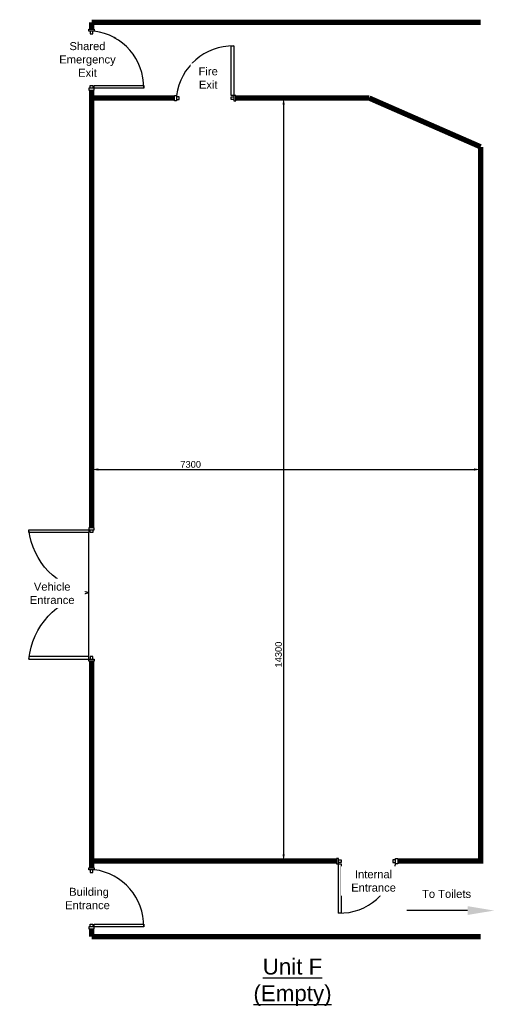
# Model space of a CAD drawing. Header units: millimetres. Extents: x 53866 to 75472, y 37381 to 55928.
# Drawn here: x 53866 to 62769, y 37381 to 55928 of the extents above; entities that cross this region are included whole.
import ezdxf
from ezdxf import colors
from ezdxf.entities.mleader import LeaderData, LeaderLine
from ezdxf.math import Vec2, Vec3

# ---------------------------------------------------------------- set-up
doc = ezdxf.new("R2010")
doc.units = ezdxf.units.MM
doc.layers.add('Dimensions', color=4, linetype='Continuous')
doc.layers.add('Room Text', color=1, linetype='Continuous')
doc.styles.add('Room Text', font='arial.ttf')
doc.styles.get("Standard").update_dxf_attribs({"font": 'arial.ttf'})
doc.dimstyles.new('ISO-25', dxfattribs={"dimtxt": 2.5, "dimasz": 2.5, "dimexe": 1.25, "dimexo": 0.625, "dimtad": 1, "dimtxsty": 'Standard', "dimcen": 2.5, "dimadec": 0, "dimazin": 0, "dimtfac": 1, "dimtmove": 0, "dimatfit": 3, "dimfxl": 1, "dimarcsym": 0})

# ---------------------------------------------------------------- blocks, each defined once
blk = doc.blocks.new('Single Door')
at = {"linetype": 'Continuous', "lineweight": -3}
for points in [[(38233, 49696), (38233, 49734), (38333, 49734), (38333, 49696)], [(38258, 49696), (38258, 49646), (38308, 49646), (38308, 49696)], [(38333, 49696), (38333, 49646), (39260, 49646), (39260, 49696)], [(38233, 48626), (38233, 48588), (38333, 48588), (38333, 48626)], [(38258, 48626), (38258, 48676), (38308, 48676), (38308, 48626)]]:
    blk.add_lwpolyline(points, close=True, dxfattribs=at)
at = {"linetype": 'Continuous', "lineweight": -3, "extrusion": (0, 0, -1)}
blk.add_arc((-38201, 49677), 1059, 178.9338, 262.8773, dxfattribs=at)
blk = doc.blocks.new('*D42')
at = {"layer": 'DEFPOINTS', "color": 0, "transparency": 16777216}
for p in [(62515, 47498), (55215, 47310), (62515, 47310)]:
    blk.add_point(p, dxfattribs=at)
at = {"layer": 'Dimensions', "color": 0, "lineweight": -2, "transparency": 16777216}
for p, q in [((55215, 47341), (55215, 47561)), ((55340, 47498), (62390, 47498)), ((62515, 47341), (62515, 47561))]:
    blk.add_line(p, q, dxfattribs=at)
at = {"layer": 'Dimensions', "color": 0, "transparency": 16777216}
for points in [[(55340, 47519), (55340, 47477), (55215, 47498)], [(62390, 47519), (62390, 47477), (62515, 47498)]]:
    blk.add_solid(points, dxfattribs=at)
at = {"layer": 'Dimensions', "color": 0, "transparency": 16777216, "insert": (57073, 47593), "char_height": 125, "attachment_point": 5}
blk.add_mtext('7300', dxfattribs=at)
blk = doc.blocks.new('*D43')
at = {"layer": 'DEFPOINTS', "color": 0, "transparency": 16777216}
for p in [(58993, 54460), (58817, 40160), (58993, 40160)]:
    blk.add_point(p, dxfattribs=at)
at = {"layer": 'Dimensions', "color": 0, "lineweight": -2, "transparency": 16777216}
for p, q in [((58962, 54460), (58755, 54460)), ((58817, 54335), (58817, 40285)), ((58962, 40160), (58755, 40160))]:
    blk.add_line(p, q, dxfattribs=at)
at = {"layer": 'Dimensions', "color": 0, "transparency": 16777216}
for points in [[(58796, 54335), (58838, 54335), (58817, 54460)], [(58796, 40285), (58838, 40285), (58817, 40160)]]:
    blk.add_solid(points, dxfattribs=at)
at = {"layer": 'Dimensions', "color": 0, "transparency": 16777216, "insert": (58722, 44029), "char_height": 125, "attachment_point": 5, "rotation": 90}
blk.add_mtext('14300', dxfattribs=at)

msp = doc.modelspace()

# ---------------------------------------------------------------- linework, layer by layer
at = {"const_width": 100}
for points in [[(55214.634, 55877.908), (62514.634, 55877.908)], [(55214.634, 55877.908), (55214.634, 55752.67)], [(55214.634, 54605.914), (55214.634, 46402.978)], [(55214.634, 54459.755), (56771.625, 54459.755)], [(57918.382, 54459.755), (60425.222, 54459.755)], [(60425.222, 54459.755), (62514.634, 53545.947)], [(55214.634, 43902.975), (55214.634, 40034.518)], [(55214.635, 38887.761), (55214.634, 38741.603)], [(55214.634, 38741.603), (62514.634, 38741.603)]]:
    msp.add_lwpolyline(points, dxfattribs=at)
at = {"layer": 'Room Text'}
msp.add_line((55164.634, 43990.975), (55164.634, 46314.978), dxfattribs=at)
for points in [[(55264.635, 46364.978), (55264.635, 46402.978), (55164.634, 46402.978), (55164.634, 46364.978)], [(55164.634, 46364.978), (55164.634, 46314.978), (54036.934, 46314.978), (54036.934, 46364.978)], [(55239.634, 46364.978), (55239.634, 46314.978), (55189.634, 46314.978), (55189.634, 46364.978)], [(55164.634, 43940.975), (55164.634, 43990.975), (54036.934, 43990.976), (54036.934, 43940.976)], [(55239.634, 43940.975), (55239.634, 43990.975), (55189.634, 43990.975), (55189.634, 43940.975)], [(55264.635, 43940.975), (55264.635, 43902.975), (55164.634, 43902.975), (55164.634, 43940.975)]]:
    msp.add_lwpolyline(points, close=True, dxfattribs=at)
at = {"layer": 'Room Text', "extrusion": (0, 0, -1)}
for centre, radius, start, end in [((-55383.365, 46528.275), 1356.297, 279.2806267, 353.0848407), ((-55466.558, 43783.509), 1438.27, 6.2855531, 77.882249)]:
    msp.add_arc(centre, radius, start, end, dxfattribs=at)

# ---------------------------------------------------------------- block references
at = {"layer": 'Room Text', "xscale": -1}
for p, rotation in [((8184.08, 16177.695), 270), ((109545.189, 78441.816), 90)]:
    msp.add_blockref('Single Door', p, dxfattribs=dict(at, rotation=rotation))

# ---------------------------------------------------------------- texts
at = {"layer": 'Dimensions', "insert": (58984.173, 38331.454), "char_height": 300, "width": 5087.49975, "attachment_point": 2, "style": 'Room Text', "bg_fill": 3, "box_fill_scale": 1.5, "bg_fill_color": 256, "bg_fill_transparency": 0}
msp.add_mtext('{\\LUnit F\\P(Empty)}', dxfattribs=at)
at = {"layer": 'Room Text', "char_height": 150, "width": 1065.82009, "attachment_point": 2, "style": 'Room Text', "bg_fill": 3, "box_fill_scale": 1.5, "bg_fill_color": 256, "bg_fill_transparency": 0}
for s, insert in [('Shared Emergency Exit', (55136.884, 55509.244)), (' Building Entrance', (55136.884, 39656.684)), ('To Toilets', (61874.765, 39617.848))]:
    msp.add_mtext(s, dxfattribs=dict(at, insert=insert))

# ---------------------------------------------------------------- dimensions: what is measured, and where the dimension line sits
at = {"layer": 'Dimensions'}
dim = msp.add_linear_dim(base=(58817.141, 40159.755), p1=(58992.987, 54459.755), p2=(58992.987, 40159.755), angle=90, dimstyle='ISO-25', override={"dimscale": 50}, dxfattribs=at)
dim.commit()
dim.dimension.update_dxf_attribs({"geometry": '*D43', "text_midpoint": (58817.141, 44029.255), "dimtype": 160})
dim = msp.add_linear_dim(base=(62514.634, 47498.198), p1=(55214.634, 47309.755), p2=(62514.634, 47309.755), dimstyle='ISO-25', override={"dimscale": 50}, dxfattribs=at)
dim.commit()
dim.dimension.update_dxf_attribs({"geometry": '*D42', "text_midpoint": (57073.191, 47498.198), "dimtype": 160})

# ---------------------------------------------------------------- next in the draw order: block references
at = {"layer": 'Room Text', "xscale": -1, "rotation": 180}
for p in [(16931.949, 104340.215), (16931.949, 88622.063)]:
    msp.add_blockref('Single Door', p, dxfattribs=at)

# ---------------------------------------------------------------- next in the draw order: texts
at = {"layer": 'Room Text', "char_height": 150, "style": 'Room Text', "bg_fill": 3, "box_fill_scale": 1.5, "bg_fill_color": 256, "bg_fill_transparency": 0}
for s, insert, width, attachment_point in [('Fire \\PExit', (57402.093, 54635.227), 511.55934, 8), ('Vehicle Entrance', (54474.374, 45377.271), 1065.82009, 2), ('Internal Entrance', (60504.78, 39986.062), 1065.82009, 2)]:
    msp.add_mtext(s, dxfattribs=dict(at, insert=insert, width=width, attachment_point=attachment_point))

# ---------------------------------------------------------------- next in the draw order: leaders
at = {"layer": 'Dimensions'}
ml = msp.add_multileader_mtext('Standard', dxfattribs=at)
ml.set_content('', color=256)
ml.set_leader_properties()
ml.build(insert=Vec2(0, 0))
ml.multileader.update_dxf_attribs({"arrow_head_size": 500})
ctx = ml.context
ctx.base_point, ctx.arrow_head_size, ctx.plane_origin = Vec3(61124.633, 39230.468), 500, Vec3(61717.52, 39230.468)
ctx.text_align_type = 2
notes = []
notes.append((ctx, [(1, (1, 1, 0), (61136.633, 39230.468), (-1, 0), 8, [(0, [(62769.071, 39230.468)], 0, [])])]))
ctx.mtext.insert, ctx.mtext.alignment, ctx.mtext.flow_direction = Vec3(61126.633, 39232.468), 3, 5
for ctx, leaders in notes:
    for number, flags, end, landing, length, lines in leaders:
        leader = LeaderData()
        leader.index, (leader.has_last_leader_line, leader.has_dogleg_vector, leader.attachment_direction) = number, flags
        leader.last_leader_point, leader.dogleg_vector, leader.dogleg_length = Vec3(end), Vec3(landing), length
        for number, points, colour, breaks in lines:
            line = LeaderLine()
            line.index, line.vertices, line.color, line.breaks = number, Vec3.list(points), colors.encode_raw_color(colour), breaks
            leader.lines.append(line)
        ctx.leaders.append(leader)

# ---------------------------------------------------------------- next in the draw order: linework, layer by layer
at = {"const_width": 100}
for points in [[(62514.634, 53545.947), (62514.634, 40159.755), (60957.644, 40159.758)], [(59810.887, 40159.761), (55214.634, 40159.77)]]:
    msp.add_lwpolyline(points, dxfattribs=at)

doc.saveas('drawing.dxf')
